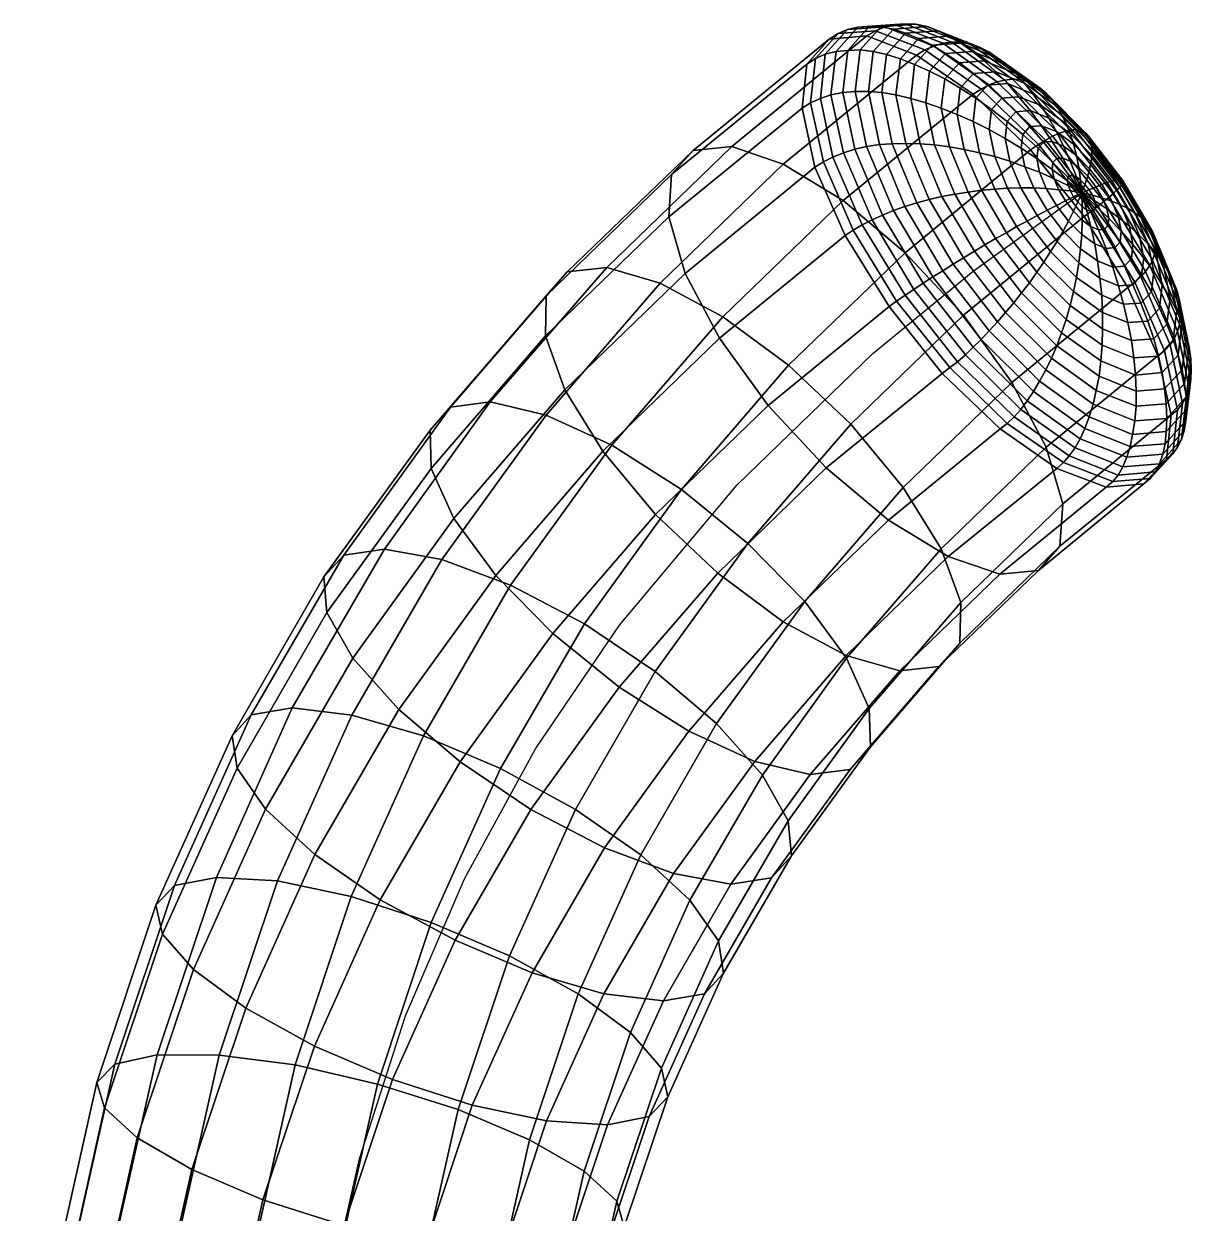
# Model space of a CAD drawing. Extents: x -12.67 to -8.75, y 8.92 to 12.36.
# Drawn here: x -11.5344 to -11.2356, y 12.0591 to 12.3636 of the extents above; entities that cross this region are included whole.
import ezdxf

# ---------------------------------------------------------------- set-up
doc = ezdxf.new("R2010")
doc.units = 0
doc.layers.add('_L__A_S_1', color=7, linetype='CONTINUOUS')
doc.layers.add('CAPSULE_3', color=81, linetype='CONTINUOUS')

msp = doc.modelspace()

# ---------------------------------------------------------------- linework, layer by layer
at = {"layer": '_L__A_S_1'}
msp.add_polyline3d([(-11.3387, 11.5073, 0), (-11.3936, 11.6286, -0.0004), (-11.4269, 11.7219, -0.0043), (-11.4478, 11.8005, -0.0103), (-11.4592, 11.8658, -0.0175), (-11.464, 11.9193, -0.0253), (-11.4646, 11.9536, -0.0312), (-11.4625, 11.9951, -0.0395), (-11.4571, 12.0349, -0.0487), (-11.4485, 12.0731, -0.0589), (-11.4367, 12.1097, -0.07), (-11.4216, 12.1447, -0.0821), (-11.4034, 12.178, -0.0952), (-11.3819, 12.2097, -0.1092), (-11.3518, 12.2456, -0.1273), (-11.3171, 12.2792, -0.1468), (-11.2914, 12.3003, -0.1606), (-11.2636, 12.3203, -0.1749)], dxfattribs=at)

# ---------------------------------------------------------------- meshes
at = {"layer": 'CAPSULE_3'}
mesh = msp.add_polyface(dxfattribs=at)
corners = [(-11.3129, 12.2912, -0.2267), (-11.311, 12.2926, -0.2275), (-11.3221, 12.3108, -0.2227), (-11.3242, 12.3094, -0.2219), (-11.3563, 12.2831, -0.2047), (-11.3319, 12.3269, -0.2112), (-11.3651, 12.2997, -0.1935), (-11.3297, 12.3283, -0.2121), (-11.3198, 12.3121, -0.2232), (-11.3273, 12.3295, -0.2127), (-11.3173, 12.3134, -0.2233), (-11.3246, 12.3306, -0.213), (-11.3146, 12.3146, -0.223), (-11.3217, 12.3315, -0.213), (-11.3118, 12.3158, -0.2223), (-11.3187, 12.3322, -0.2126), (-11.3352, 12.342, -0.1958), (-11.3693, 12.3142, -0.1776), (-11.333, 12.3434, -0.1968), (-11.3305, 12.3445, -0.1975), (-11.3278, 12.3454, -0.1981), (-11.3248, 12.346, -0.1984), (-11.3216, 12.3463, -0.1985), (-11.3154, 12.3327, -0.2119), (-11.3182, 12.3463, -0.1983), (-11.4009, 12.2837, -0.1599), (-11.3686, 12.325, -0.1586), (-11.4007, 12.294, -0.1406), (-11.334, 12.3533, -0.1771), (-11.3318, 12.3547, -0.1781), (-11.3293, 12.3558, -0.1791), (-11.3265, 12.3565, -0.1799), (-11.3235, 12.3568, -0.1806), (-11.3203, 12.3569, -0.1812), (-11.317, 12.3565, -0.1817), (-11.3631, 12.3312, -0.1383), (-11.3953, 12.3001, -0.1202), (-11.3283, 12.3597, -0.1569), (-11.326, 12.3611, -0.158), (-11.3236, 12.3621, -0.1592), (-11.3209, 12.3627, -0.1603), (-11.318, 12.3629, -0.1615), (-11.315, 12.3628, -0.1626), (-11.3532, 12.3322, -0.1188), (-11.3852, 12.3012, -0.1008), (-11.3186, 12.3605, -0.1373), (-11.3164, 12.3618, -0.1385), (-11.314, 12.3628, -0.1398), (-11.3115, 12.3634, -0.1412), (-11.34, 12.3277, -0.1019), (-11.3715, 12.2972, -0.0842), (-11.3059, 12.3556, -0.1201), (-11.3247, 12.3184, -0.0893), (-11.3555, 12.2886, -0.072)]
mesh.append_faces([[corners[k] for k in face] for face in [(0, 1, 2, 3), (4, 3, 5, 6), (3, 2, 7, 5), (2, 8, 9, 7), (8, 10, 11, 9), (10, 12, 13, 11), (12, 14, 15, 13), (6, 5, 16, 17), (5, 7, 18, 16), (7, 9, 19, 18), (9, 11, 20, 19), (11, 13, 21, 20), (13, 15, 22, 21), (15, 23, 24, 22), (25, 17, 26, 27), (17, 16, 28, 26), (16, 18, 29, 28), (18, 19, 30, 29), (19, 20, 31, 30), (20, 21, 32, 31), (21, 22, 33, 32), (22, 24, 34, 33), (27, 26, 35, 36), (26, 28, 37, 35), (28, 29, 38, 37), (29, 30, 39, 38), (30, 31, 40, 39), (31, 32, 41, 40), (32, 33, 42, 41), (36, 35, 43, 44), (35, 37, 45, 43), (37, 38, 46, 45), (38, 39, 47, 46), (39, 40, 48, 47), (44, 43, 49, 50), (43, 45, 51, 49), (50, 49, 52, 53)]])
mesh = msp.add_polyface(dxfattribs=at)
corners = [(-11.311, 12.2926, -0.2275), (-11.3088, 12.2941, -0.2279), (-11.3198, 12.3121, -0.2232), (-11.3221, 12.3108, -0.2227), (-11.3066, 12.2956, -0.2279), (-11.3173, 12.3134, -0.2233), (-11.3042, 12.2972, -0.2275), (-11.3146, 12.3146, -0.223), (-11.3017, 12.2988, -0.2266), (-11.3118, 12.3158, -0.2223), (-11.2992, 12.3004, -0.2254), (-11.3089, 12.3168, -0.2213), (-11.2965, 12.3021, -0.2238), (-11.3058, 12.3178, -0.2199), (-11.3154, 12.3327, -0.2119), (-11.3187, 12.3322, -0.2126), (-11.3121, 12.3329, -0.2109), (-11.3027, 12.3186, -0.2181), (-11.3086, 12.333, -0.2096), (-11.2994, 12.3194, -0.2159), (-11.305, 12.3329, -0.208), (-11.2961, 12.32, -0.2135), (-11.3013, 12.3326, -0.2061), (-11.3148, 12.346, -0.1979), (-11.3182, 12.3463, -0.1983), (-11.3112, 12.3454, -0.1972), (-11.3074, 12.3445, -0.1963), (-11.3035, 12.3434, -0.1952), (-11.2975, 12.3321, -0.2039), (-11.2996, 12.342, -0.194), (-11.3136, 12.3557, -0.182), (-11.317, 12.3565, -0.1817), (-11.31, 12.3546, -0.1821), (-11.3064, 12.3532, -0.1822), (-11.3026, 12.3515, -0.1821), (-11.2987, 12.3495, -0.1819), (-11.3203, 12.3569, -0.1812), (-11.3118, 12.3622, -0.1638), (-11.315, 12.3628, -0.1626), (-11.3087, 12.3612, -0.1648), (-11.3054, 12.3598, -0.1658), (-11.3019, 12.3581, -0.1669), (-11.2985, 12.356, -0.1678), (-11.3209, 12.3627, -0.1603), (-11.318, 12.3629, -0.1615), (-11.3088, 12.3636, -0.1428), (-11.3115, 12.3634, -0.1412), (-11.3061, 12.3635, -0.1445), (-11.3032, 12.3629, -0.1462), (-11.3004, 12.3618, -0.1481), (-11.2976, 12.3604, -0.1499), (-11.3186, 12.3605, -0.1373), (-11.3164, 12.3618, -0.1385), (-11.3038, 12.3569, -0.1213), (-11.3059, 12.3556, -0.1201), (-11.314, 12.3628, -0.1398), (-11.3015, 12.3579, -0.1228), (-11.2992, 12.3586, -0.1245), (-11.2969, 12.3589, -0.1264), (-11.2945, 12.3589, -0.1286), (-11.34, 12.3277, -0.1019), (-11.2914, 12.3456, -0.1071), (-11.3247, 12.3184, -0.0893), (-11.2767, 12.3313, -0.0995), (-11.3088, 12.305, -0.0823)]
mesh.append_faces([[corners[k] for k in face] for face in [(0, 1, 2, 3), (1, 4, 5, 2), (4, 6, 7, 5), (6, 8, 9, 7), (8, 10, 11, 9), (10, 12, 13, 11), (9, 11, 14, 15), (11, 13, 16, 14), (13, 17, 18, 16), (17, 19, 20, 18), (19, 21, 22, 20), (14, 16, 23, 24), (16, 18, 25, 23), (18, 20, 26, 25), (20, 22, 27, 26), (22, 28, 29, 27), (24, 23, 30, 31), (23, 25, 32, 30), (25, 26, 33, 32), (26, 27, 34, 33), (27, 29, 35, 34), (36, 31, 37, 38), (31, 30, 39, 37), (30, 32, 40, 39), (32, 33, 41, 40), (33, 34, 42, 41), (43, 44, 45, 46), (44, 38, 47, 45), (38, 37, 48, 47), (37, 39, 49, 48), (39, 40, 50, 49), (51, 52, 53, 54), (52, 55, 56, 53), (55, 46, 57, 56), (46, 45, 58, 57), (45, 47, 59, 58), (60, 54, 61, 62), (62, 61, 63, 64)]])
mesh = msp.add_polyface(dxfattribs=at)
corners = [(-11.2996, 12.342, -0.194), (-11.2955, 12.3404, -0.1925), (-11.2947, 12.3471, -0.1815), (-11.2987, 12.3495, -0.1819), (-11.2914, 12.3386, -0.1908), (-11.2907, 12.3446, -0.1811), (-11.3026, 12.3515, -0.1821), (-11.2949, 12.3536, -0.1688), (-11.2985, 12.356, -0.1678), (-11.2913, 12.3509, -0.1697), (-11.2877, 12.3479, -0.1706), (-11.2867, 12.3417, -0.1805), (-11.2841, 12.3446, -0.1714), (-11.2827, 12.3386, -0.1798), (-11.2805, 12.3411, -0.1721), (-11.3054, 12.3598, -0.1658), (-11.3019, 12.3581, -0.1669), (-11.2946, 12.3586, -0.1519), (-11.2976, 12.3604, -0.1499), (-11.2916, 12.3565, -0.1539), (-11.2886, 12.3541, -0.156), (-11.2856, 12.3513, -0.1581), (-11.2826, 12.3483, -0.1603), (-11.2797, 12.3449, -0.1625), (-11.2768, 12.3414, -0.1646), (-11.3061, 12.3635, -0.1445), (-11.3032, 12.3629, -0.1462), (-11.2921, 12.3584, -0.1309), (-11.2945, 12.3589, -0.1286), (-11.3004, 12.3618, -0.1481), (-11.2898, 12.3576, -0.1333), (-11.2874, 12.3564, -0.136), (-11.2851, 12.3548, -0.1388), (-11.2828, 12.353, -0.1417), (-11.2805, 12.3509, -0.1448), (-11.2783, 12.3484, -0.148), (-11.2761, 12.3457, -0.1513), (-11.274, 12.3427, -0.1546), (-11.272, 12.3394, -0.158), (-11.3059, 12.3556, -0.1201), (-11.3038, 12.3569, -0.1213), (-11.2894, 12.3469, -0.1083), (-11.2914, 12.3456, -0.1071), (-11.3015, 12.3579, -0.1228), (-11.2874, 12.348, -0.1099), (-11.2992, 12.3586, -0.1245), (-11.2853, 12.3487, -0.1117), (-11.2969, 12.3589, -0.1264), (-11.2833, 12.3492, -0.1139), (-11.2813, 12.3494, -0.1164), (-11.2794, 12.3493, -0.1191), (-11.2777, 12.3488, -0.1221), (-11.2759, 12.3481, -0.1253), (-11.2743, 12.3471, -0.1288), (-11.2727, 12.3458, -0.1324), (-11.2713, 12.3442, -0.1363), (-11.2711, 12.3348, -0.1042), (-11.2729, 12.3338, -0.1023), (-11.2695, 12.3355, -0.1066), (-11.2679, 12.3361, -0.1092)]
mesh.append_faces([[corners[k] for k in face] for face in [(0, 1, 2, 3), (1, 4, 5, 2), (6, 3, 7, 8), (3, 2, 9, 7), (2, 5, 10, 9), (5, 11, 12, 10), (11, 13, 14, 12), (15, 16, 17, 18), (16, 8, 19, 17), (8, 7, 20, 19), (7, 9, 21, 20), (9, 10, 22, 21), (10, 12, 23, 22), (12, 14, 24, 23), (25, 26, 27, 28), (26, 29, 30, 27), (29, 18, 31, 30), (18, 17, 32, 31), (17, 19, 33, 32), (19, 20, 34, 33), (20, 21, 35, 34), (21, 22, 36, 35), (22, 23, 37, 36), (23, 24, 38, 37), (39, 40, 41, 42), (40, 43, 44, 41), (43, 45, 46, 44), (45, 47, 48, 46), (47, 28, 49, 48), (28, 27, 50, 49), (27, 30, 51, 50), (30, 31, 52, 51), (31, 32, 53, 52), (32, 33, 54, 53), (33, 34, 55, 54), (44, 46, 56, 57), (46, 48, 58, 56), (48, 49, 59, 58)]])
mesh = msp.add_polyface(dxfattribs=at)
corners = [(-11.2751, 12.3291, -0.1825), (-11.2712, 12.3263, -0.1801), (-11.271, 12.3281, -0.1772), (-11.2748, 12.3318, -0.1782), (-11.27, 12.3291, -0.174), (-11.2734, 12.3333, -0.1735), (-11.2769, 12.3373, -0.1728), (-11.2712, 12.3335, -0.1689), (-11.2739, 12.3375, -0.1668), (-11.2685, 12.3292, -0.171), (-11.2668, 12.3248, -0.1745), (-11.266, 12.3248, -0.173), (-11.2768, 12.3414, -0.1646), (-11.2701, 12.336, -0.1614), (-11.272, 12.3394, -0.158), (-11.2683, 12.3323, -0.1649), (-11.2666, 12.3284, -0.1683), (-11.2805, 12.3509, -0.1448), (-11.2783, 12.3484, -0.148), (-11.2699, 12.3424, -0.1403), (-11.2713, 12.3442, -0.1363), (-11.2761, 12.3457, -0.1513), (-11.2687, 12.3403, -0.1444), (-11.274, 12.3427, -0.1546), (-11.2676, 12.338, -0.1486), (-11.2666, 12.3355, -0.153), (-11.2657, 12.3328, -0.1574), (-11.265, 12.3299, -0.1618), (-11.2644, 12.3268, -0.1662), (-11.2813, 12.3494, -0.1164), (-11.2794, 12.3493, -0.1191), (-11.2665, 12.3364, -0.1122), (-11.2679, 12.3361, -0.1092), (-11.2777, 12.3488, -0.1221), (-11.2653, 12.3365, -0.1155), (-11.2759, 12.3481, -0.1253), (-11.2642, 12.3364, -0.119), (-11.2743, 12.3471, -0.1288), (-11.2633, 12.3361, -0.1228), (-11.2727, 12.3458, -0.1324), (-11.2625, 12.3355, -0.1269), (-11.2619, 12.3348, -0.1312), (-11.2614, 12.3339, -0.1357), (-11.2611, 12.3328, -0.1403), (-11.261, 12.3315, -0.1451), (-11.261, 12.33, -0.15), (-11.2612, 12.3283, -0.155), (-11.2616, 12.3265, -0.16), (-11.2695, 12.3355, -0.1066), (-11.2556, 12.3201, -0.1077), (-11.2567, 12.3191, -0.105), (-11.2547, 12.321, -0.1107), (-11.2539, 12.3217, -0.1141), (-11.2534, 12.3224, -0.1177), (-11.2532, 12.3229, -0.1216), (-11.2531, 12.3233, -0.1257), (-11.2532, 12.3236, -0.1301), (-11.2536, 12.3237, -0.1347), (-11.2542, 12.3237, -0.1395), (-11.2549, 12.3236, -0.1444), (-11.2559, 12.3234, -0.1494)]
mesh.append_faces([[corners[k] for k in face] for face in [(0, 1, 2, 3), (3, 2, 4, 5), (6, 5, 7, 8), (5, 4, 9, 7), (4, 10, 11, 9), (12, 8, 13, 14), (8, 7, 15, 13), (7, 9, 16, 15), (17, 18, 19, 20), (18, 21, 22, 19), (21, 23, 24, 22), (23, 14, 25, 24), (14, 13, 26, 25), (13, 15, 27, 26), (15, 16, 28, 27), (29, 30, 31, 32), (30, 33, 34, 31), (33, 35, 36, 34), (35, 37, 38, 36), (37, 39, 40, 38), (39, 20, 41, 40), (20, 19, 42, 41), (19, 22, 43, 42), (22, 24, 44, 43), (24, 25, 45, 44), (25, 26, 46, 45), (26, 27, 47, 46), (48, 32, 49, 50), (32, 31, 51, 49), (31, 34, 52, 51), (34, 36, 53, 52), (36, 38, 54, 53), (38, 40, 55, 54), (40, 41, 56, 55), (41, 42, 57, 56), (42, 43, 58, 57), (43, 44, 59, 58), (44, 45, 60, 59)]])
mesh = msp.add_polyface(dxfattribs=at)
corners = [(-11.281, 12.2922, -0.2182), (-11.279, 12.2947, -0.2156), (-11.2884, 12.307, -0.2168), (-11.2911, 12.3054, -0.2195), (-11.277, 12.2973, -0.2127), (-11.2857, 12.3086, -0.2137), (-11.2751, 12.3, -0.2094), (-11.2829, 12.3101, -0.2104), (-11.2733, 12.3026, -0.2059), (-11.2803, 12.3117, -0.2067), (-11.2716, 12.3053, -0.202), (-11.2776, 12.3131, -0.2028), (-11.2965, 12.3021, -0.2238), (-11.2939, 12.3037, -0.2218), (-11.3027, 12.3186, -0.2181), (-11.3058, 12.3178, -0.2199), (-11.2994, 12.3194, -0.2159), (-11.2961, 12.32, -0.2135), (-11.2927, 12.3205, -0.2107), (-11.2893, 12.321, -0.2076), (-11.2859, 12.3213, -0.2043), (-11.2826, 12.3215, -0.2007), (-11.275, 12.3145, -0.1986), (-11.2792, 12.3216, -0.1968), (-11.2725, 12.3159, -0.1942), (-11.2759, 12.3216, -0.1928), (-11.2975, 12.3321, -0.2039), (-11.3013, 12.3326, -0.2061), (-11.2937, 12.3314, -0.2015), (-11.2898, 12.3306, -0.1988), (-11.2859, 12.3296, -0.1959), (-11.282, 12.3284, -0.1928), (-11.2782, 12.327, -0.1895), (-11.2727, 12.3214, -0.1885), (-11.2744, 12.3256, -0.1861), (-11.2955, 12.3404, -0.1925), (-11.2996, 12.342, -0.194), (-11.2914, 12.3386, -0.1908), (-11.2873, 12.3365, -0.189), (-11.2832, 12.3342, -0.187), (-11.2791, 12.3318, -0.1848), (-11.2751, 12.3291, -0.1825), (-11.2867, 12.3417, -0.1805), (-11.2907, 12.3446, -0.1811), (-11.2827, 12.3386, -0.1798), (-11.2787, 12.3353, -0.1791), (-11.2748, 12.3318, -0.1782), (-11.2769, 12.3373, -0.1728), (-11.2805, 12.3411, -0.1721), (-11.2734, 12.3333, -0.1735), (-11.2739, 12.3375, -0.1668), (-11.2768, 12.3414, -0.1646), (-11.2914, 12.3456, -0.1071), (-11.2894, 12.3469, -0.1083), (-11.2747, 12.3327, -0.1007), (-11.2767, 12.3313, -0.0995), (-11.2874, 12.348, -0.1099), (-11.2729, 12.3338, -0.1023), (-11.3088, 12.305, -0.0823), (-11.263, 12.3143, -0.098), (-11.2939, 12.289, -0.0815)]
mesh.append_faces([[corners[k] for k in face] for face in [(0, 1, 2, 3), (1, 4, 5, 2), (4, 6, 7, 5), (6, 8, 9, 7), (8, 10, 11, 9), (12, 13, 14, 15), (13, 3, 16, 14), (3, 2, 17, 16), (2, 5, 18, 17), (5, 7, 19, 18), (7, 9, 20, 19), (9, 11, 21, 20), (11, 22, 23, 21), (22, 24, 25, 23), (17, 18, 26, 27), (18, 19, 28, 26), (19, 20, 29, 28), (20, 21, 30, 29), (21, 23, 31, 30), (23, 25, 32, 31), (25, 33, 34, 32), (26, 28, 35, 36), (28, 29, 37, 35), (29, 30, 38, 37), (30, 31, 39, 38), (31, 32, 40, 39), (32, 34, 41, 40), (37, 38, 42, 43), (38, 39, 44, 42), (39, 40, 45, 44), (40, 41, 46, 45), (44, 45, 47, 48), (45, 46, 49, 47), (48, 47, 50, 51), (52, 53, 54, 55), (53, 56, 57, 54), (58, 55, 59, 60)]])
mesh = msp.add_polyface(dxfattribs=at)
corners = [(-11.2646, 12.318, -0.1798), (-11.2636, 12.3203, -0.1749), (-11.2657, 12.3193, -0.18), (-11.2701, 12.3171, -0.1896), (-11.2678, 12.3183, -0.1849), (-11.2695, 12.3211, -0.1841), (-11.2727, 12.3214, -0.1885), (-11.2665, 12.3208, -0.1796), (-11.2707, 12.3239, -0.1825), (-11.2744, 12.3256, -0.1861), (-11.2671, 12.3222, -0.1788), (-11.2712, 12.3263, -0.1801), (-11.2751, 12.3291, -0.1825), (-11.2673, 12.3234, -0.1776), (-11.2672, 12.3243, -0.1761), (-11.271, 12.3281, -0.1772), (-11.2668, 12.3248, -0.1745), (-11.27, 12.3291, -0.174), (-11.266, 12.3248, -0.173), (-11.2685, 12.3292, -0.171), (-11.265, 12.3244, -0.1716), (-11.2666, 12.3284, -0.1683), (-11.2639, 12.3236, -0.1706), (-11.2644, 12.3268, -0.1662), (-11.265, 12.3299, -0.1618), (-11.2621, 12.3246, -0.165), (-11.2616, 12.3265, -0.16), (-11.2628, 12.3225, -0.17), (-11.2767, 12.3313, -0.0995), (-11.2747, 12.3327, -0.1007), (-11.2612, 12.3156, -0.0992), (-11.263, 12.3143, -0.098), (-11.2729, 12.3338, -0.1023), (-11.2595, 12.3169, -0.1008), (-11.2711, 12.3348, -0.1042), (-11.258, 12.3181, -0.1027), (-11.2695, 12.3355, -0.1066), (-11.2567, 12.3191, -0.105), (-11.261, 12.33, -0.15), (-11.2612, 12.3283, -0.155), (-11.2571, 12.323, -0.1544), (-11.2559, 12.3234, -0.1494), (-11.2585, 12.3225, -0.1596), (-11.26, 12.3219, -0.1647), (-11.2617, 12.3211, -0.1699), (-11.2549, 12.3236, -0.1444), (-11.2517, 12.3163, -0.1511), (-11.25, 12.3152, -0.1465), (-11.2537, 12.3173, -0.1559), (-11.2559, 12.3182, -0.1607), (-11.2583, 12.319, -0.1655), (-11.2609, 12.3197, -0.1702)]
mesh.append_faces([[corners[k] for k in face] for face in [(0, 1, 2, 2), (3, 4, 5, 6), (4, 2, 7, 5), (2, 1, 7, 7), (6, 5, 8, 9), (5, 7, 10, 8), (7, 1, 10, 10), (9, 8, 11, 12), (8, 10, 13, 11), (10, 1, 13, 13), (11, 13, 14, 15), (13, 1, 14, 14), (15, 14, 16, 17), (14, 1, 16, 16), (16, 1, 18, 18), (19, 18, 20, 21), (18, 1, 20, 20), (21, 20, 22, 23), (20, 1, 22, 22), (24, 23, 25, 26), (23, 22, 27, 25), (22, 1, 27, 27), (28, 29, 30, 31), (29, 32, 33, 30), (32, 34, 35, 33), (34, 36, 37, 35), (38, 39, 40, 41), (39, 26, 42, 40), (26, 25, 43, 42), (25, 27, 44, 43), (27, 1, 44, 44), (45, 41, 46, 47), (41, 40, 48, 46), (40, 42, 49, 48), (42, 43, 50, 49), (43, 44, 51, 50), (44, 1, 51, 51)]])
mesh = msp.add_polyface(dxfattribs=at)
corners = [(-11.2551, 12.3063, -0.1757), (-11.2578, 12.311, -0.1755), (-11.2593, 12.3109, -0.1786), (-11.2574, 12.3061, -0.1803), (-11.2606, 12.3157, -0.1753), (-11.2614, 12.3156, -0.1768), (-11.2636, 12.3203, -0.1749), (-11.2542, 12.2965, -0.1834), (-11.2557, 12.3013, -0.1819), (-11.2596, 12.3029, -0.1872), (-11.259, 12.2985, -0.19), (-11.2603, 12.3073, -0.1843), (-11.2613, 12.3117, -0.1813), (-11.2624, 12.316, -0.1782), (-11.2585, 12.2941, -0.1925), (-11.2644, 12.3024, -0.195), (-11.265, 12.2987, -0.1985), (-11.2639, 12.306, -0.1913), (-11.2636, 12.3097, -0.1874), (-11.2635, 12.3133, -0.1834), (-11.2635, 12.3168, -0.1792), (-11.2657, 12.2951, -0.2018), (-11.2716, 12.3053, -0.202), (-11.2733, 12.3026, -0.2059), (-11.2699, 12.3079, -0.198), (-11.2684, 12.3105, -0.1937), (-11.267, 12.3131, -0.1892), (-11.2657, 12.3156, -0.1846), (-11.2646, 12.318, -0.1798), (-11.275, 12.3145, -0.1986), (-11.2776, 12.3131, -0.2028), (-11.2725, 12.3159, -0.1942), (-11.2701, 12.3171, -0.1896), (-11.2678, 12.3183, -0.1849), (-11.2657, 12.3193, -0.18), (-11.2727, 12.3214, -0.1885), (-11.2759, 12.3216, -0.1928), (-11.263, 12.3143, -0.098), (-11.2612, 12.3156, -0.0992), (-11.25, 12.2975, -0.104), (-11.2518, 12.2961, -0.1028), (-11.2559, 12.3182, -0.1607), (-11.2583, 12.319, -0.1655), (-11.2572, 12.3162, -0.1671), (-11.2542, 12.314, -0.1631), (-11.2609, 12.3197, -0.1702), (-11.2603, 12.3183, -0.171), (-11.2601, 12.3171, -0.1722), (-11.2567, 12.3138, -0.1695), (-11.2602, 12.3162, -0.1737), (-11.2569, 12.312, -0.1724)]
mesh.append_faces([[corners[k] for k in face] for face in [(0, 1, 2, 3), (1, 4, 5, 2), (4, 6, 5, 5), (7, 8, 9, 10), (8, 3, 11, 9), (3, 2, 12, 11), (2, 5, 13, 12), (5, 6, 13, 13), (14, 10, 15, 16), (10, 9, 17, 15), (9, 11, 18, 17), (11, 12, 19, 18), (12, 13, 20, 19), (13, 6, 20, 20), (21, 16, 22, 23), (16, 15, 24, 22), (15, 17, 25, 24), (17, 18, 26, 25), (18, 19, 27, 26), (19, 20, 28, 27), (20, 6, 28, 28), (22, 24, 29, 30), (24, 25, 31, 29), (25, 26, 32, 31), (26, 27, 33, 32), (27, 28, 34, 33), (31, 32, 35, 36), (37, 38, 39, 40), (41, 42, 43, 44), (42, 45, 46, 43), (45, 6, 46, 46), (43, 46, 47, 48), (46, 6, 47, 47), (48, 47, 49, 50), (47, 6, 49, 49), (50, 49, 4, 1), (49, 6, 4, 4)]])
mesh = msp.add_polyface(dxfattribs=at)
corners = [(-11.2505, 12.2968, -0.1758), (-11.2527, 12.3016, -0.1758), (-11.2557, 12.3013, -0.1819), (-11.2542, 12.2965, -0.1834), (-11.2551, 12.3063, -0.1757), (-11.2574, 12.3061, -0.1803), (-11.2612, 12.3156, -0.0992), (-11.2595, 12.3169, -0.1008), (-11.2485, 12.2988, -0.1055), (-11.25, 12.2975, -0.104), (-11.258, 12.3181, -0.1027), (-11.2473, 12.3002, -0.1073), (-11.2567, 12.3191, -0.105), (-11.2462, 12.3017, -0.1095), (-11.2556, 12.3201, -0.1077), (-11.2455, 12.3031, -0.112), (-11.2547, 12.321, -0.1107), (-11.245, 12.3046, -0.1149), (-11.2539, 12.3217, -0.1141), (-11.2447, 12.306, -0.118), (-11.2534, 12.3224, -0.1177), (-11.2446, 12.3075, -0.1214), (-11.2532, 12.3229, -0.1216), (-11.2449, 12.3089, -0.1251), (-11.2531, 12.3233, -0.1257), (-11.2454, 12.3103, -0.129), (-11.2532, 12.3236, -0.1301), (-11.2462, 12.3116, -0.1331), (-11.2536, 12.3237, -0.1347), (-11.2472, 12.3129, -0.1374), (-11.2542, 12.3237, -0.1395), (-11.2485, 12.3141, -0.1419), (-11.2549, 12.3236, -0.1444), (-11.25, 12.3152, -0.1465), (-11.2387, 12.2931, -0.1299), (-11.2384, 12.2909, -0.127), (-11.2393, 12.2954, -0.1331), (-11.2402, 12.2977, -0.1364), (-11.2414, 12.3001, -0.14), (-11.2429, 12.3025, -0.1436), (-11.2446, 12.3048, -0.1474), (-11.2466, 12.3072, -0.1512), (-11.2517, 12.3163, -0.1511), (-11.2489, 12.3095, -0.1551), (-11.2537, 12.3173, -0.1559), (-11.2514, 12.3118, -0.1591), (-11.2559, 12.3182, -0.1607), (-11.2542, 12.314, -0.1631), (-11.243, 12.2968, -0.1554), (-11.241, 12.2934, -0.1526), (-11.2452, 12.3002, -0.1582), (-11.2477, 12.3036, -0.161), (-11.2505, 12.3071, -0.1638), (-11.2535, 12.3105, -0.1667), (-11.2572, 12.3162, -0.1671), (-11.2567, 12.3138, -0.1695), (-11.2483, 12.2993, -0.1681), (-11.2458, 12.295, -0.1666), (-11.2509, 12.3035, -0.1696), (-11.2538, 12.3078, -0.171), (-11.2569, 12.312, -0.1724), (-11.2578, 12.311, -0.1755)]
mesh.append_faces([[corners[k] for k in face] for face in [(0, 1, 2, 3), (1, 4, 5, 2), (6, 7, 8, 9), (7, 10, 11, 8), (10, 12, 13, 11), (12, 14, 15, 13), (14, 16, 17, 15), (16, 18, 19, 17), (18, 20, 21, 19), (20, 22, 23, 21), (22, 24, 25, 23), (24, 26, 27, 25), (26, 28, 29, 27), (28, 30, 31, 29), (30, 32, 33, 31), (19, 21, 34, 35), (21, 23, 36, 34), (23, 25, 37, 36), (25, 27, 38, 37), (27, 29, 39, 38), (29, 31, 40, 39), (31, 33, 41, 40), (33, 42, 43, 41), (42, 44, 45, 43), (44, 46, 47, 45), (39, 40, 48, 49), (40, 41, 50, 48), (41, 43, 51, 50), (43, 45, 52, 51), (45, 47, 53, 52), (47, 54, 55, 53), (50, 51, 56, 57), (51, 52, 58, 56), (52, 53, 59, 58), (53, 55, 60, 59), (56, 58, 1, 0), (58, 59, 4, 1), (59, 60, 61, 4)]])
mesh = msp.add_polyface(dxfattribs=at)
corners = [(-11.2978, 12.2272, -0.1897), (-11.27, 12.2498, -0.2046), (-11.2845, 12.2599, -0.2176), (-11.3131, 12.2365, -0.2023), (-11.2993, 12.2741, -0.2252), (-11.329, 12.2499, -0.2094), (-11.2827, 12.2613, -0.2184), (-11.2974, 12.2756, -0.226), (-11.3568, 12.223, -0.1938), (-11.3439, 12.2659, -0.2102), (-11.3727, 12.238, -0.194), (-11.3129, 12.2912, -0.2267), (-11.311, 12.2926, -0.2275), (-11.2954, 12.2771, -0.2264), (-11.3088, 12.2941, -0.2279), (-11.2934, 12.2789, -0.2264), (-11.3066, 12.2956, -0.2279), (-11.2914, 12.2808, -0.2259), (-11.3042, 12.2972, -0.2275), (-11.2894, 12.2828, -0.2251), (-11.3017, 12.2988, -0.2266), (-11.2873, 12.285, -0.2239), (-11.2992, 12.3004, -0.2254), (-11.2852, 12.2873, -0.2224), (-11.2965, 12.3021, -0.2238), (-11.2831, 12.2897, -0.2205), (-11.2939, 12.3037, -0.2218), (-11.3563, 12.2831, -0.2047), (-11.3862, 12.2542, -0.1879), (-11.3242, 12.3094, -0.2219), (-11.4136, 12.2224, -0.1716), (-11.3959, 12.2699, -0.1762), (-11.4243, 12.237, -0.1593), (-11.3651, 12.2997, -0.1935), (-11.4009, 12.2837, -0.1599), (-11.4301, 12.2498, -0.1425), (-11.3693, 12.3142, -0.1776), (-11.4568, 12.2129, -0.1255), (-11.4304, 12.2596, -0.1229), (-11.4576, 12.222, -0.1056), (-11.4007, 12.294, -0.1406), (-11.4252, 12.2655, -0.1024), (-11.4525, 12.2276, -0.085), (-11.3953, 12.3001, -0.1202), (-11.415, 12.2668, -0.0831), (-11.4421, 12.2291, -0.0658), (-11.3852, 12.3012, -0.1008), (-11.4007, 12.2634, -0.0668), (-11.4274, 12.2265, -0.0498), (-11.3715, 12.2972, -0.0842), (-11.3839, 12.2557, -0.0551), (-11.4098, 12.2199, -0.0387), (-11.3555, 12.2886, -0.072), (-11.3661, 12.2444, -0.0492), (-11.3909, 12.21, -0.0334), (-11.3387, 12.2762, -0.0655), (-11.3247, 12.3184, -0.0893), (-11.3088, 12.305, -0.0823), (-11.3227, 12.2611, -0.0653), (-11.3491, 12.2306, -0.0496), (-11.2939, 12.289, -0.0815), (-11.3093, 12.2449, -0.0713), (-11.3345, 12.2157, -0.0563), (-11.2815, 12.2718, -0.0869), (-11.2727, 12.2552, -0.0982), (-11.2996, 12.2292, -0.0831)]
mesh.append_faces([[corners[k] for k in face] for face in [(0, 1, 2, 3), (3, 2, 4, 5), (2, 6, 7, 4), (8, 5, 9, 10), (5, 4, 11, 9), (4, 7, 12, 11), (7, 13, 14, 12), (13, 15, 16, 14), (15, 17, 18, 16), (17, 19, 20, 18), (19, 21, 22, 20), (21, 23, 24, 22), (23, 25, 26, 24), (10, 9, 27, 28), (9, 11, 29, 27), (30, 28, 31, 32), (28, 27, 33, 31), (32, 31, 34, 35), (31, 33, 36, 34), (37, 35, 38, 39), (35, 34, 40, 38), (39, 38, 41, 42), (38, 40, 43, 41), (42, 41, 44, 45), (41, 43, 46, 44), (45, 44, 47, 48), (44, 46, 49, 47), (48, 47, 50, 51), (47, 49, 52, 50), (51, 50, 53, 54), (50, 52, 55, 53), (52, 56, 57, 55), (53, 55, 58, 59), (55, 57, 60, 58), (59, 58, 61, 62), (58, 60, 63, 61), (61, 63, 64, 65)]])
mesh = msp.add_polyface(dxfattribs=at)
corners = [(-11.2747, 12.2237, -0.1533), (-11.2477, 12.2458, -0.1678), (-11.2574, 12.245, -0.1874), (-11.2846, 12.2227, -0.1728), (-11.27, 12.2498, -0.2046), (-11.2978, 12.2272, -0.1897), (-11.2557, 12.2464, -0.1882), (-11.2683, 12.2513, -0.2053), (-11.2543, 12.2481, -0.1889), (-11.2668, 12.253, -0.2059), (-11.2531, 12.2502, -0.1894), (-11.2653, 12.2551, -0.2061), (-11.2521, 12.2527, -0.1897), (-11.264, 12.2574, -0.2061), (-11.2512, 12.2554, -0.1899), (-11.2628, 12.26, -0.2058), (-11.2827, 12.2613, -0.2184), (-11.2845, 12.2599, -0.2176), (-11.2809, 12.263, -0.2188), (-11.2792, 12.2649, -0.2188), (-11.2776, 12.2671, -0.2186), (-11.276, 12.2695, -0.2179), (-11.2617, 12.263, -0.2053), (-11.2744, 12.2721, -0.217), (-11.2607, 12.2662, -0.2045), (-11.2728, 12.275, -0.2158), (-11.2599, 12.2697, -0.2035), (-11.2714, 12.278, -0.2142), (-11.2592, 12.2734, -0.2023), (-11.27, 12.2812, -0.2123), (-11.2587, 12.2773, -0.2008), (-11.2688, 12.2845, -0.2101), (-11.2584, 12.2813, -0.199), (-11.2676, 12.2879, -0.2076), (-11.2583, 12.2855, -0.1971), (-11.2666, 12.2915, -0.2048), (-11.2583, 12.2897, -0.1949), (-11.2657, 12.2951, -0.2018), (-11.2585, 12.2941, -0.1925), (-11.265, 12.2987, -0.1985), (-11.2954, 12.2771, -0.2264), (-11.2974, 12.2756, -0.226), (-11.2934, 12.2789, -0.2264), (-11.2914, 12.2808, -0.2259), (-11.2894, 12.2828, -0.2251), (-11.2873, 12.285, -0.2239), (-11.2852, 12.2873, -0.2224), (-11.2831, 12.2897, -0.2205), (-11.281, 12.2922, -0.2182), (-11.279, 12.2947, -0.2156), (-11.277, 12.2973, -0.2127), (-11.2751, 12.3, -0.2094), (-11.2733, 12.3026, -0.2059), (-11.2911, 12.3054, -0.2195), (-11.2939, 12.3037, -0.2218), (-11.2939, 12.289, -0.0815), (-11.263, 12.3143, -0.098), (-11.2518, 12.2961, -0.1028), (-11.2815, 12.2718, -0.0869), (-11.2441, 12.2786, -0.1135), (-11.2727, 12.2552, -0.0982), (-11.2996, 12.2292, -0.0831), (-11.2685, 12.2407, -0.1141), (-11.2946, 12.2155, -0.0994), (-11.2692, 12.2299, -0.1331), (-11.2419, 12.2521, -0.1476)]
mesh.append_faces([[corners[k] for k in face] for face in [(0, 1, 2, 3), (3, 2, 4, 5), (2, 6, 7, 4), (6, 8, 9, 7), (8, 10, 11, 9), (10, 12, 13, 11), (12, 14, 15, 13), (4, 7, 16, 17), (7, 9, 18, 16), (9, 11, 19, 18), (11, 13, 20, 19), (13, 15, 21, 20), (15, 22, 23, 21), (22, 24, 25, 23), (24, 26, 27, 25), (26, 28, 29, 27), (28, 30, 31, 29), (30, 32, 33, 31), (32, 34, 35, 33), (34, 36, 37, 35), (36, 38, 39, 37), (16, 18, 40, 41), (18, 19, 42, 40), (19, 20, 43, 42), (20, 21, 44, 43), (21, 23, 45, 44), (23, 25, 46, 45), (25, 27, 47, 46), (27, 29, 48, 47), (29, 31, 49, 48), (31, 33, 50, 49), (33, 35, 51, 50), (35, 37, 52, 51), (47, 48, 53, 54), (55, 56, 57, 58), (58, 57, 59, 60), (61, 60, 62, 63), (64, 65, 1, 0)]])
mesh = msp.add_polyface(dxfattribs=at)
corners = [(-11.243, 12.2743, -0.1747), (-11.244, 12.2785, -0.1751), (-11.2503, 12.2781, -0.1878), (-11.2499, 12.2737, -0.1886), (-11.2452, 12.283, -0.1754), (-11.2509, 12.2825, -0.1869), (-11.2467, 12.2875, -0.1756), (-11.2518, 12.2871, -0.1859), (-11.2485, 12.2921, -0.1758), (-11.2529, 12.2918, -0.1847), (-11.2505, 12.2968, -0.1758), (-11.2542, 12.2965, -0.1834), (-11.2584, 12.2813, -0.199), (-11.2587, 12.2773, -0.2008), (-11.2583, 12.2855, -0.1971), (-11.2583, 12.2897, -0.1949), (-11.2585, 12.2941, -0.1925), (-11.259, 12.2985, -0.19), (-11.2518, 12.2961, -0.1028), (-11.25, 12.2975, -0.104), (-11.2424, 12.2799, -0.1145), (-11.2441, 12.2786, -0.1135), (-11.2485, 12.2988, -0.1055), (-11.241, 12.2814, -0.1159), (-11.2473, 12.3002, -0.1073), (-11.2399, 12.2831, -0.1176), (-11.2462, 12.3017, -0.1095), (-11.2391, 12.2849, -0.1195), (-11.2455, 12.3031, -0.112), (-11.2386, 12.2867, -0.1217), (-11.245, 12.3046, -0.1149), (-11.2384, 12.2887, -0.1242), (-11.2447, 12.306, -0.118), (-11.2384, 12.2909, -0.127), (-11.2368, 12.2682, -0.1325), (-11.2378, 12.2664, -0.1311), (-11.2361, 12.2703, -0.1341), (-11.2357, 12.2726, -0.1359), (-11.2356, 12.2751, -0.1378), (-11.2357, 12.2778, -0.14), (-11.2387, 12.2931, -0.1299), (-11.2361, 12.2807, -0.1423), (-11.2393, 12.2954, -0.1331), (-11.2369, 12.2837, -0.1447), (-11.2402, 12.2977, -0.1364), (-11.238, 12.2869, -0.1473), (-11.2414, 12.3001, -0.14), (-11.2393, 12.2901, -0.1499), (-11.2429, 12.3025, -0.1436), (-11.241, 12.2934, -0.1526), (-11.2379, 12.275, -0.1589), (-11.2373, 12.2715, -0.1574), (-11.2389, 12.2788, -0.1604), (-11.2402, 12.2827, -0.162), (-11.2418, 12.2867, -0.1636), (-11.243, 12.2968, -0.1554), (-11.2437, 12.2908, -0.1651), (-11.2452, 12.3002, -0.1582), (-11.2458, 12.295, -0.1666), (-11.2483, 12.2993, -0.1681)]
mesh.append_faces([[corners[k] for k in face] for face in [(0, 1, 2, 3), (1, 4, 5, 2), (4, 6, 7, 5), (6, 8, 9, 7), (8, 10, 11, 9), (3, 2, 12, 13), (2, 5, 14, 12), (5, 7, 15, 14), (7, 9, 16, 15), (9, 11, 17, 16), (18, 19, 20, 21), (19, 22, 23, 20), (22, 24, 25, 23), (24, 26, 27, 25), (26, 28, 29, 27), (28, 30, 31, 29), (30, 32, 33, 31), (23, 25, 34, 35), (25, 27, 36, 34), (27, 29, 37, 36), (29, 31, 38, 37), (31, 33, 39, 38), (33, 40, 41, 39), (40, 42, 43, 41), (42, 44, 45, 43), (44, 46, 47, 45), (46, 48, 49, 47), (41, 43, 50, 51), (43, 45, 52, 50), (45, 47, 53, 52), (47, 49, 54, 53), (49, 55, 56, 54), (55, 57, 58, 56), (52, 53, 1, 0), (53, 54, 4, 1), (54, 56, 6, 4), (56, 58, 8, 6), (58, 59, 10, 8)]])
mesh = msp.add_polyface(dxfattribs=at)
corners = [(-11.2477, 12.2458, -0.1678), (-11.2461, 12.2472, -0.1686), (-11.2557, 12.2464, -0.1882), (-11.2574, 12.245, -0.1874), (-11.2447, 12.2489, -0.1695), (-11.2543, 12.2481, -0.1889), (-11.2437, 12.251, -0.1703), (-11.2531, 12.2502, -0.1894), (-11.2429, 12.2534, -0.171), (-11.2521, 12.2527, -0.1897), (-11.2423, 12.2561, -0.1717), (-11.2512, 12.2554, -0.1899), (-11.242, 12.2592, -0.1724), (-11.2506, 12.2585, -0.1899), (-11.2418, 12.2626, -0.1731), (-11.25, 12.262, -0.1898), (-11.242, 12.2663, -0.1737), (-11.2497, 12.2657, -0.1896), (-11.2424, 12.2702, -0.1742), (-11.2497, 12.2696, -0.1892), (-11.243, 12.2743, -0.1747), (-11.2499, 12.2737, -0.1886), (-11.2617, 12.263, -0.2053), (-11.2628, 12.26, -0.2058), (-11.2607, 12.2662, -0.2045), (-11.2599, 12.2697, -0.2035), (-11.2592, 12.2734, -0.2023), (-11.2587, 12.2773, -0.2008), (-11.2727, 12.2552, -0.0982), (-11.2441, 12.2786, -0.1135), (-11.2407, 12.2634, -0.1289), (-11.2685, 12.2407, -0.1141), (-11.2424, 12.2799, -0.1145), (-11.2391, 12.2648, -0.1299), (-11.241, 12.2814, -0.1159), (-11.2378, 12.2664, -0.1311), (-11.2419, 12.2521, -0.1476), (-11.2692, 12.2299, -0.1331), (-11.2403, 12.2535, -0.1486), (-11.2391, 12.2552, -0.1496), (-11.2368, 12.2682, -0.1325), (-11.2381, 12.2572, -0.1507), (-11.2361, 12.2703, -0.1341), (-11.2374, 12.2595, -0.1519), (-11.2357, 12.2726, -0.1359), (-11.237, 12.262, -0.1531), (-11.2356, 12.2751, -0.1378), (-11.2368, 12.2649, -0.1544), (-11.2357, 12.2778, -0.14), (-11.2369, 12.2681, -0.1559), (-11.2361, 12.2807, -0.1423), (-11.2373, 12.2715, -0.1574), (-11.2379, 12.275, -0.1589), (-11.2389, 12.2788, -0.1604)]
mesh.append_faces([[corners[k] for k in face] for face in [(0, 1, 2, 3), (1, 4, 5, 2), (4, 6, 7, 5), (6, 8, 9, 7), (8, 10, 11, 9), (10, 12, 13, 11), (12, 14, 15, 13), (14, 16, 17, 15), (16, 18, 19, 17), (18, 20, 21, 19), (11, 13, 22, 23), (13, 15, 24, 22), (15, 17, 25, 24), (17, 19, 26, 25), (19, 21, 27, 26), (28, 29, 30, 31), (29, 32, 33, 30), (32, 34, 35, 33), (31, 30, 36, 37), (30, 33, 38, 36), (33, 35, 39, 38), (35, 40, 41, 39), (40, 42, 43, 41), (42, 44, 45, 43), (44, 46, 47, 45), (46, 48, 49, 47), (48, 50, 51, 49), (36, 38, 1, 0), (38, 39, 4, 1), (39, 41, 6, 4), (41, 43, 8, 6), (43, 45, 10, 8), (45, 47, 12, 10), (47, 49, 14, 12), (49, 51, 16, 14), (51, 52, 18, 16), (52, 53, 20, 18)]])
mesh = msp.add_polyface(dxfattribs=at)
corners = [(-11.4196, 12.0868, -0.1342), (-11.4043, 12.1207, -0.1462), (-11.424, 12.129, -0.1508), (-11.44, 12.0934, -0.1382), (-11.3858, 12.1527, -0.1591), (-11.4046, 12.1625, -0.1644), (-11.4432, 12.1394, -0.149), (-11.46, 12.1019, -0.1357), (-11.4227, 12.1747, -0.1632), (-11.382, 12.1938, -0.1787), (-11.399, 12.2075, -0.1783), (-11.4599, 12.151, -0.1408), (-11.4776, 12.1116, -0.1269), (-11.4384, 12.1881, -0.1558), (-11.4136, 12.2224, -0.1716), (-11.3727, 12.238, -0.194), (-11.3862, 12.2542, -0.1879), (-11.4725, 12.1626, -0.1272), (-11.491, 12.1215, -0.1127), (-11.4502, 12.2012, -0.1428), (-11.4243, 12.237, -0.1593), (-11.5054, 12.0784, -0.0994), (-11.4989, 12.1306, -0.0944), (-11.5137, 12.0861, -0.0806), (-11.4798, 12.1731, -0.1094), (-11.4568, 12.2129, -0.1255), (-11.4301, 12.2498, -0.1425), (-11.5006, 12.138, -0.0738), (-11.5157, 12.0926, -0.0598), (-11.4811, 12.1813, -0.0892), (-11.4576, 12.222, -0.1056), (-11.4958, 12.143, -0.0531), (-11.5111, 12.0973, -0.0389), (-11.4762, 12.1867, -0.0685), (-11.4525, 12.2276, -0.085), (-11.4851, 12.1451, -0.0341), (-11.5003, 12.0997, -0.02), (-11.4657, 12.1885, -0.0494), (-11.4421, 12.2291, -0.0658), (-11.4695, 12.1442, -0.0187), (-11.4844, 12.0996, -0.005), (-11.4504, 12.1866, -0.0337), (-11.4274, 12.2265, -0.0498), (-11.4506, 12.1402, -0.0085), (-11.4649, 12.0971, 0.0048), (-11.4321, 12.1813, -0.0231), (-11.4098, 12.2199, -0.0387), (-11.4301, 12.1336, -0.0045), (-11.4439, 12.0922, 0.0083), (-11.4124, 12.173, -0.0184), (-11.3909, 12.21, -0.0334), (-11.4101, 12.125, -0.007), (-11.4232, 12.0857, 0.0052), (-11.3932, 12.1625, -0.0202), (-11.3765, 12.1509, -0.0284), (-11.3925, 12.1153, -0.0158)]
mesh.append_faces([[corners[k] for k in face] for face in [(0, 1, 2, 3), (1, 4, 5, 2), (3, 2, 6, 7), (2, 5, 8, 6), (5, 9, 10, 8), (7, 6, 11, 12), (6, 8, 13, 11), (8, 10, 14, 13), (10, 15, 16, 14), (12, 11, 17, 18), (11, 13, 19, 17), (13, 14, 20, 19), (21, 18, 22, 23), (18, 17, 24, 22), (17, 19, 25, 24), (19, 20, 26, 25), (23, 22, 27, 28), (22, 24, 29, 27), (24, 25, 30, 29), (28, 27, 31, 32), (27, 29, 33, 31), (29, 30, 34, 33), (32, 31, 35, 36), (31, 33, 37, 35), (33, 34, 38, 37), (36, 35, 39, 40), (35, 37, 41, 39), (37, 38, 42, 41), (40, 39, 43, 44), (39, 41, 45, 43), (41, 42, 46, 45), (44, 43, 47, 48), (43, 45, 49, 47), (45, 46, 50, 49), (48, 47, 51, 52), (47, 49, 53, 51), (51, 53, 54, 55)]])
mesh = msp.add_polyface(dxfattribs=at)
corners = [(-11.3602, 12.1153, -0.1007), (-11.343, 12.145, -0.1127), (-11.3534, 12.1434, -0.1319), (-11.3707, 12.1135, -0.1198), (-11.3229, 12.1727, -0.1255), (-11.3331, 12.1714, -0.1448), (-11.3002, 12.1991, -0.139), (-11.3102, 12.198, -0.1585), (-11.2747, 12.2237, -0.1533), (-11.2846, 12.2227, -0.1728), (-11.3681, 12.1461, -0.1479), (-11.3859, 12.1153, -0.1355), (-11.3473, 12.1748, -0.1611), (-11.3239, 12.2019, -0.1751), (-11.2978, 12.2272, -0.1897), (-11.3858, 12.1527, -0.1591), (-11.4043, 12.1207, -0.1462), (-11.3642, 12.1825, -0.1728), (-11.34, 12.2105, -0.1872), (-11.3131, 12.2365, -0.2023), (-11.382, 12.1938, -0.1787), (-11.4046, 12.1625, -0.1644), (-11.3568, 12.223, -0.1938), (-11.329, 12.2499, -0.2094), (-11.3727, 12.238, -0.194), (-11.399, 12.2075, -0.1783), (-11.4124, 12.173, -0.0184), (-11.3909, 12.21, -0.0334), (-11.3728, 12.1978, -0.0345), (-11.3932, 12.1625, -0.0202), (-11.3661, 12.2444, -0.0492), (-11.3491, 12.2306, -0.0496), (-11.3571, 12.1845, -0.0419), (-11.3765, 12.1509, -0.0284), (-11.3345, 12.2157, -0.0563), (-11.3925, 12.1153, -0.0158), (-11.3639, 12.1393, -0.042), (-11.3791, 12.1054, -0.03), (-11.3453, 12.1713, -0.0549), (-11.3238, 12.2012, -0.0687), (-11.3093, 12.2449, -0.0713), (-11.2996, 12.2292, -0.0831), (-11.3566, 12.1289, -0.0598), (-11.3712, 12.0963, -0.0483), (-11.3388, 12.1596, -0.0722), (-11.318, 12.1883, -0.0855), (-11.2946, 12.2155, -0.0994), (-11.3553, 12.1206, -0.08), (-11.3696, 12.0889, -0.0688), (-11.3379, 12.1506, -0.0921), (-11.3177, 12.1785, -0.105), (-11.2948, 12.2051, -0.1187), (-11.2685, 12.2407, -0.1141), (-11.2692, 12.2299, -0.1331), (-11.3743, 12.0839, -0.0896)]
mesh.append_faces([[corners[k] for k in face] for face in [(0, 1, 2, 3), (1, 4, 5, 2), (4, 6, 7, 5), (6, 8, 9, 7), (3, 2, 10, 11), (2, 5, 12, 10), (5, 7, 13, 12), (7, 9, 14, 13), (11, 10, 15, 16), (10, 12, 17, 15), (12, 13, 18, 17), (13, 14, 19, 18), (15, 17, 20, 21), (17, 18, 22, 20), (18, 19, 23, 22), (20, 22, 24, 25), (26, 27, 28, 29), (27, 30, 31, 28), (29, 28, 32, 33), (28, 31, 34, 32), (35, 33, 36, 37), (33, 32, 38, 36), (32, 34, 39, 38), (34, 40, 41, 39), (37, 36, 42, 43), (36, 38, 44, 42), (38, 39, 45, 44), (39, 41, 46, 45), (43, 42, 47, 48), (42, 44, 49, 47), (44, 45, 50, 49), (45, 46, 51, 50), (46, 52, 53, 51), (48, 47, 0, 54), (47, 49, 1, 0), (49, 50, 4, 1), (50, 51, 6, 4), (51, 53, 8, 6)]])
mesh = msp.add_polyface(dxfattribs=at)
corners = [(-11.3991, 11.9441, -0.0549), (-11.3975, 11.9809, -0.0621), (-11.4084, 11.9779, -0.0809), (-11.4101, 11.9408, -0.0736), (-11.393, 12.0165, -0.0703), (-11.4039, 12.0138, -0.0891), (-11.3853, 12.051, -0.0794), (-11.3961, 12.0485, -0.0983), (-11.3743, 12.0839, -0.0896), (-11.385, 12.0818, -0.1086), (-11.3602, 12.1153, -0.1007), (-11.3707, 12.1135, -0.1198), (-11.4247, 11.9761, -0.0955), (-11.4263, 11.9383, -0.0881), (-11.42, 12.013, -0.1039), (-11.412, 12.0486, -0.1134), (-11.4006, 12.0828, -0.124), (-11.3859, 12.1153, -0.1355), (-11.4446, 11.9759, -0.1046), (-11.4463, 11.9368, -0.0969), (-11.4397, 12.0141, -0.1133), (-11.4314, 12.0512, -0.1232), (-11.4196, 12.0868, -0.1342), (-11.4043, 12.1207, -0.1462), (-11.44, 12.0934, -0.1382), (-11.4525, 12.056, -0.1267), (-11.459, 12.0057, 0.0297), (-11.4535, 12.0494, 0.0197), (-11.4324, 12.0448, 0.0161), (-11.4377, 12.003, 0.0256), (-11.4439, 12.0922, 0.0083), (-11.4232, 12.0857, 0.0052), (-11.4396, 11.9606, 0.0339), (-11.4188, 11.9992, 0.0152), (-11.4206, 11.9585, 0.0232), (-11.4137, 12.0391, 0.0061), (-11.405, 12.0779, -0.0042), (-11.4101, 12.125, -0.007), (-11.3925, 12.1153, -0.0158), (-11.4042, 11.9946, -0.0004), (-11.4059, 11.9555, 0.0073), (-11.3993, 12.0328, -0.0091), (-11.391, 12.0699, -0.019), (-11.3791, 12.1054, -0.03), (-11.3953, 11.9897, -0.0198), (-11.397, 11.9518, -0.0124), (-11.3906, 12.0265, -0.0282), (-11.3826, 12.0622, -0.0377), (-11.3712, 12.0963, -0.0483), (-11.393, 11.985, -0.0411), (-11.3946, 11.9479, -0.0338), (-11.3884, 12.0209, -0.0493), (-11.3807, 12.0557, -0.0586), (-11.3696, 12.0889, -0.0688)]
mesh.append_faces([[corners[k] for k in face] for face in [(0, 1, 2, 3), (1, 4, 5, 2), (4, 6, 7, 5), (6, 8, 9, 7), (8, 10, 11, 9), (3, 2, 12, 13), (2, 5, 14, 12), (5, 7, 15, 14), (7, 9, 16, 15), (9, 11, 17, 16), (13, 12, 18, 19), (12, 14, 20, 18), (14, 15, 21, 20), (15, 16, 22, 21), (16, 17, 23, 22), (21, 22, 24, 25), (26, 27, 28, 29), (27, 30, 31, 28), (32, 29, 33, 34), (29, 28, 35, 33), (28, 31, 36, 35), (31, 37, 38, 36), (34, 33, 39, 40), (33, 35, 41, 39), (35, 36, 42, 41), (36, 38, 43, 42), (40, 39, 44, 45), (39, 41, 46, 44), (41, 42, 47, 46), (42, 43, 48, 47), (45, 44, 49, 50), (44, 46, 51, 49), (46, 47, 52, 51), (47, 48, 53, 52), (50, 49, 1, 0), (49, 51, 4, 1), (51, 52, 6, 4), (52, 53, 8, 6)]])
mesh = msp.add_polyface(dxfattribs=at)
corners = [(-11.4463, 11.9368, -0.0969), (-11.4446, 11.9759, -0.1046), (-11.4663, 11.9772, -0.1072), (-11.4681, 11.9366, -0.0992), (-11.4397, 12.0141, -0.1133), (-11.4612, 12.0171, -0.1163), (-11.4314, 12.0512, -0.1232), (-11.4525, 12.056, -0.1267), (-11.4876, 11.9799, -0.1031), (-11.4895, 11.9375, -0.0948), (-11.4823, 12.0217, -0.1127), (-11.4732, 12.0626, -0.1236), (-11.44, 12.0934, -0.1382), (-11.46, 12.1019, -0.1357), (-11.5065, 11.9837, -0.0927), (-11.5085, 11.9396, -0.0841), (-11.501, 12.0275, -0.1027), (-11.4914, 12.0703, -0.1141), (-11.4776, 12.1116, -0.1269), (-11.5212, 11.9883, -0.0771), (-11.5232, 11.9427, -0.0681), (-11.5153, 12.0338, -0.0875), (-11.5054, 12.0784, -0.0994), (-11.491, 12.1215, -0.1127), (-11.53, 11.9932, -0.0577), (-11.5321, 11.9463, -0.0484), (-11.524, 12.04, -0.0684), (-11.5137, 12.0861, -0.0806), (-11.5323, 11.9979, -0.0364), (-11.5344, 11.9502, -0.027), (-11.5262, 12.0456, -0.0473), (-11.5157, 12.0926, -0.0598), (-11.5278, 12.002, -0.0154), (-11.5299, 11.954, -0.0059), (-11.5217, 12.05, -0.0264), (-11.5111, 12.0973, -0.0389), (-11.5169, 12.0051, 0.0034), (-11.519, 11.9574, 0.0128), (-11.5108, 12.0528, -0.0075), (-11.5003, 12.0997, -0.02), (-11.5007, 12.0068, 0.018), (-11.5028, 11.9599, 0.0272), (-11.4947, 12.0536, 0.0073), (-11.4844, 12.0996, -0.005), (-11.4807, 12.007, 0.0271), (-11.4828, 11.9613, 0.036), (-11.4749, 12.0525, 0.0167), (-11.4649, 12.0971, 0.0048), (-11.459, 12.0057, 0.0297), (-11.461, 11.9616, 0.0384), (-11.4535, 12.0494, 0.0197), (-11.4439, 12.0922, 0.0083), (-11.4377, 12.003, 0.0256), (-11.4396, 11.9606, 0.0339)]
mesh.append_faces([[corners[k] for k in face] for face in [(0, 1, 2, 3), (1, 4, 5, 2), (4, 6, 7, 5), (3, 2, 8, 9), (2, 5, 10, 8), (5, 7, 11, 10), (7, 12, 13, 11), (9, 8, 14, 15), (8, 10, 16, 14), (10, 11, 17, 16), (11, 13, 18, 17), (15, 14, 19, 20), (14, 16, 21, 19), (16, 17, 22, 21), (17, 18, 23, 22), (20, 19, 24, 25), (19, 21, 26, 24), (21, 22, 27, 26), (25, 24, 28, 29), (24, 26, 30, 28), (26, 27, 31, 30), (29, 28, 32, 33), (28, 30, 34, 32), (30, 31, 35, 34), (33, 32, 36, 37), (32, 34, 38, 36), (34, 35, 39, 38), (37, 36, 40, 41), (36, 38, 42, 40), (38, 39, 43, 42), (41, 40, 44, 45), (40, 42, 46, 44), (42, 43, 47, 46), (45, 44, 48, 49), (44, 46, 50, 48), (46, 47, 51, 50), (49, 48, 52, 53)]])

doc.saveas('drawing.dxf')
